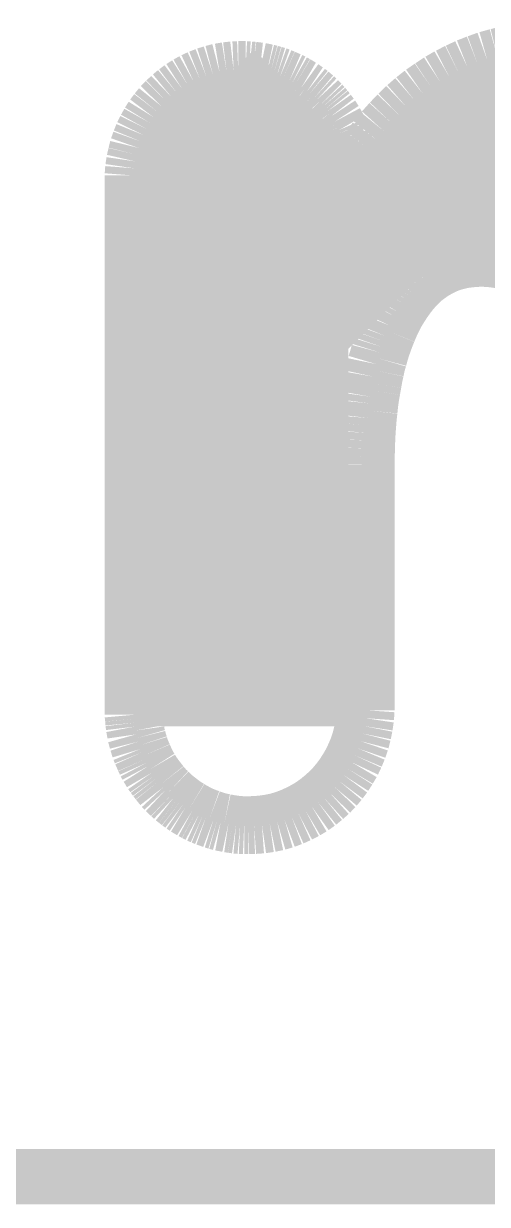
# Model space of a CAD drawing. Extents: x -91 to 88, y -70 to 91.
# Drawn here: x 25.208 to 26.483, y 35.446 to 38.695 of the extents above; entities that cross this region are included whole.
import ezdxf

# ---------------------------------------------------------------- set-up
doc = ezdxf.new("R2010")
doc.units = 0
doc.layers.add('BG_SILKSCREEN_TOP', color=2, linetype='CONTINUOUS')
doc.layers.add('PG_SILKSCREEN_TOP', color=254, linetype='CONTINUOUS')

msp = doc.modelspace()

# ---------------------------------------------------------------- linework, layer by layer
at = {"layer": 'BG_SILKSCREEN_TOP'}
msp.add_lwpolyline([(25.835102, 36.761166, 0.531114, 0.531114, 0), (25.835102, 38.242748, 0.531114, 0.531114, 0), (25.840436, 38.248082, 0.531114, 0.531114, 0), (25.978358, 38.11016, 0.531114, 0.531114, 0), (25.978358, 37.913564, 0.318516, 0.318516, 0), (25.989026, 37.913564, 0.318516, 0.318516, 0), (26.49347, 38.418008, 0.318516, 0.318516, 0), (26.913078, 38.418008, 0.318516, 0.318516, 0), (27.236928, 38.094158, 0.318516, 0.318516, 0), (27.236928, 37.79139, 0.318516, 0.318516, 0), (27.130756, 37.685218, 0.318516, 0.318516, 0), (27.024584, 37.685218, 0.318516, 0.318516, 0), (26.801572, 37.90823, 0.318516, 0.318516, 0), (26.865326, 37.971984, 0.318516, 0.318516, 0), (26.9875, 37.971984, 0.318516, 0.318516, 0), (26.9875, 38.046406, 0.318516, 0.318516, 0), (26.81224, 38.221666, 0.318516, 0.318516, 0), (26.546556, 38.221666, 0.318516, 0.318516, 0), (26.482802, 38.157912, 0.318516, 0.318516, 0), (26.72715, 38.157912, 0.318516, 0.318516, 0), (26.90241, 37.982652, 0.318516, 0.318516, 0)], format="xyseb", dxfattribs=at)
at = {"layer": 'BG_SILKSCREEN_TOP', "const_width": 0.159258}
for points in [[(26.482802, 38.595046), (26.455878, 38.585394)], [(26.510996, 38.60292), (26.482802, 38.595046)], [(26.53919, 38.609778), (26.510996, 38.60292)], [(26.568908, 38.61562), (26.53919, 38.609778)], [(25.72766, 38.556692), (25.709626, 38.55085)], [(25.746456, 38.561518), (25.72766, 38.556692)], [(25.765506, 38.564566), (25.746456, 38.561518)], [(25.785064, 38.566852), (25.765506, 38.564566)], [(25.797764, 38.56736), (25.785064, 38.566852)], [(25.807924, 38.56736), (25.797764, 38.56736)], [(25.818084, 38.56736), (25.807924, 38.56736)], [(25.82799, 38.566852), (25.818084, 38.56736)], [(25.837642, 38.565836), (25.82799, 38.566852)], [(25.847802, 38.564566), (25.837642, 38.565836)], [(25.8572, 38.56355), (25.847802, 38.564566)], [(25.866852, 38.561518), (25.8572, 38.56355)], [(25.876504, 38.559486), (25.866852, 38.561518)], [(25.885394, 38.5572), (25.876504, 38.559486)], [(25.894538, 38.55466), (25.885394, 38.5572)], [(25.903936, 38.551866), (25.894538, 38.55466)], [(26.402792, 38.562534), (26.377646, 38.549834)], [(26.4287, 38.574726), (26.402792, 38.562534)], [(26.455878, 38.585394), (26.4287, 38.574726)], [(25.658826, 38.526974), (25.642824, 38.516814)], [(25.675082, 38.536118), (25.658826, 38.526974)], [(25.6921, 38.543992), (25.675082, 38.536118)], [(25.709626, 38.55085), (25.6921, 38.543992)], [(25.912572, 38.548818), (25.903936, 38.551866)], [(25.921462, 38.545008), (25.912572, 38.548818)], [(25.930098, 38.541198), (25.921462, 38.545008)], [(25.93848, 38.537642), (25.930098, 38.541198)], [(25.947116, 38.533324), (25.93848, 38.537642)], [(25.955498, 38.528498), (25.947116, 38.533324)], [(25.963626, 38.523672), (25.955498, 38.528498)], [(25.9715, 38.5191), (25.963626, 38.523672)], [(26.352754, 38.535356), (26.328878, 38.519608)], [(26.377646, 38.549834), (26.352754, 38.535356)], [(25.613614, 38.493954), (25.600406, 38.481254)], [(25.627838, 38.505638), (25.613614, 38.493954)], [(25.642824, 38.516814), (25.627838, 38.505638)], [(25.978866, 38.513766), (25.9715, 38.5191)], [(25.986994, 38.508432), (25.978866, 38.513766)], [(25.99436, 38.50259), (25.986994, 38.508432)], [(26.001218, 38.496748), (25.99436, 38.50259)], [(26.007568, 38.491414), (26.001218, 38.496748)], [(26.013918, 38.485572), (26.007568, 38.491414)], [(26.305002, 38.503098), (26.282142, 38.485064)], [(26.328878, 38.519608), (26.305002, 38.503098)], [(25.586944, 38.467538), (25.57526, 38.45306)], [(25.600406, 38.481254), (25.586944, 38.467538)], [(26.01976, 38.479222), (26.013918, 38.485572)], [(26.025602, 38.47338), (26.01976, 38.479222)], [(26.031444, 38.46703), (26.025602, 38.47338)], [(26.037286, 38.460172), (26.031444, 38.46703)], [(26.04262, 38.453568), (26.037286, 38.460172)], [(26.260298, 38.466014), (26.238708, 38.445186)], [(26.282142, 38.485064), (26.260298, 38.466014)], [(25.564084, 38.438328), (25.554178, 38.422326)], [(25.57526, 38.45306), (25.564084, 38.438328)], [(26.047446, 38.44671), (26.04262, 38.453568)], [(26.05278, 38.439852), (26.047446, 38.44671)], [(26.057606, 38.432486), (26.05278, 38.439852)], [(26.062432, 38.42512), (26.057606, 38.432486)], [(26.066496, 38.4175), (26.062432, 38.42512)], [(26.238708, 38.445186), (26.21788, 38.423342)], [(25.545034, 38.405816), (25.536652, 38.388798)], [(25.554178, 38.422326), (25.545034, 38.405816)], [(26.070814, 38.409626), (26.066496, 38.4175)], [(26.075132, 38.40226), (26.070814, 38.409626)], [(26.078688, 38.394132), (26.075132, 38.40226)], [(26.08199, 38.38575), (26.078688, 38.394132)], [(26.197306, 38.400482), (26.177494, 38.376098)], [(26.21788, 38.423342), (26.197306, 38.400482)], [(25.52954, 38.371272), (25.52319, 38.353238)], [(25.536652, 38.388798), (25.52954, 38.371272)], [(26.0858, 38.377622), (26.08199, 38.38575)], [(26.088848, 38.36924), (26.0858, 38.377622)], [(26.091642, 38.360858), (26.088848, 38.36924)], [(26.094182, 38.351714), (26.091642, 38.360858)], [(26.177494, 38.376098), (26.158952, 38.350698)], [(25.518618, 38.334696), (25.5143, 38.316154)], [(25.52319, 38.353238), (25.518618, 38.334696)], [(26.096214, 38.343332), (26.094182, 38.351714)], [(26.0985, 38.334188), (26.096214, 38.343332)], [(26.100024, 38.325044), (26.0985, 38.334188)], [(26.158952, 38.350698), (26.14041, 38.324028)], [(25.511506, 38.297104), (25.509982, 38.277292)], [(25.5143, 38.316154), (25.511506, 38.297104)], [(26.101548, 38.316154), (26.100024, 38.325044)], [(26.102056, 38.312852), (26.101548, 38.316154)], [(26.102564, 38.31082), (26.102056, 38.312852)], [(26.102564, 38.309296), (26.102564, 38.31082)], [(26.103326, 38.30701), (26.102564, 38.309296)], [(26.103326, 38.305486), (26.103326, 38.30701)], [(26.103834, 38.303454), (26.103326, 38.305486)], [(26.103834, 38.301676), (26.103834, 38.303454)], [(26.104342, 38.299644), (26.103834, 38.301676)], [(26.104342, 38.29812), (26.104342, 38.299644)], [(26.10485, 38.296596), (26.104342, 38.29812)], [(26.10485, 38.29431), (26.10485, 38.296596)], [(26.122884, 38.296596), (26.108406, 38.27272)], [(26.14041, 38.324028), (26.122884, 38.296596)], [(25.509982, 38.277292), (25.509982, 38.263068)], [(25.509982, 38.263068), (25.509982, 38.251384)], [(26.105358, 38.292786), (26.10485, 38.29431)], [(26.105358, 38.290754), (26.105358, 38.292786)], [(26.105866, 38.288976), (26.105358, 38.290754)], [(26.105866, 38.287452), (26.105866, 38.288976)], [(26.106374, 38.285928), (26.105866, 38.287452)], [(26.106374, 38.283642), (26.106374, 38.285928)], [(26.106882, 38.282118), (26.106374, 38.283642)], [(26.106882, 38.280594), (26.106882, 38.282118)], [(26.10739, 38.27907), (26.106882, 38.280594)], [(26.10739, 38.277292), (26.10739, 38.27907)], [(26.107898, 38.275768), (26.10739, 38.277292)], [(26.107898, 38.274244), (26.107898, 38.275768)], [(26.108406, 38.27272), (26.107898, 38.274244)], [(25.509982, 38.251384), (25.509982, 38.225984)], [(25.509982, 38.225984), (25.509982, 38.188646)], [(25.509982, 38.188646), (25.509982, 38.139878)], [(25.509982, 38.139878), (25.509982, 38.081458)], [(25.509982, 38.081458), (25.509982, 38.014402)], [(26.366724, 38.03142), (26.377138, 38.035738)], [(26.377138, 38.035738), (26.388314, 38.039548)], [(26.388314, 38.039548), (26.399998, 38.042596)], [(26.399998, 38.042596), (26.411174, 38.04539)], [(26.411174, 38.04539), (26.423366, 38.047422)], [(26.423366, 38.047422), (26.435558, 38.048946)], [(26.435558, 38.048946), (26.44775, 38.049962)], [(26.44775, 38.049962), (26.460704, 38.050724)], [(26.460704, 38.050724), (26.473404, 38.050724)], [(26.473404, 38.050724), (26.485596, 38.049962)], [(26.485596, 38.049962), (26.497788, 38.048946)], [(26.497788, 38.048946), (26.509472, 38.047422)], [(26.509472, 38.047422), (26.520648, 38.04539)], [(26.520648, 38.04539), (26.531824, 38.042596)], [(26.531824, 38.042596), (26.543, 38.039548)], [(26.543, 38.039548), (26.552906, 38.035738)], [(26.552906, 38.035738), (26.563574, 38.03142)], [(25.509982, 38.014402), (25.509982, 37.940742)], [(26.316178, 38.001702), (26.32583, 38.00856)], [(26.32583, 38.00856), (26.335228, 38.01491)], [(26.335228, 38.01491), (26.345388, 38.020752)], [(26.345388, 38.020752), (26.356056, 38.026086)], [(26.356056, 38.026086), (26.366724, 38.03142)], [(26.28011, 37.968174), (26.289, 37.977826)], [(26.289, 37.977826), (26.297636, 37.986462)], [(26.297636, 37.986462), (26.306526, 37.994336)], [(26.306526, 37.994336), (26.316178, 38.001702)], [(25.509982, 37.940742), (25.509982, 37.860478)], [(26.248614, 37.926772), (26.256234, 37.937948)], [(26.256234, 37.937948), (26.264108, 37.948616)], [(26.264108, 37.948616), (26.271982, 37.958776)], [(26.271982, 37.958776), (26.28011, 37.968174)], [(26.233882, 37.903404), (26.241248, 37.915088)], [(26.241248, 37.915088), (26.248614, 37.926772)], [(26.214324, 37.864288), (26.220674, 37.877496)], [(26.220674, 37.877496), (26.227024, 37.890704)], [(26.227024, 37.890704), (26.233882, 37.903404)], [(25.509982, 37.860478), (25.509982, 37.77615)], [(26.20264, 37.835586), (26.208482, 37.84981)], [(26.208482, 37.84981), (26.214324, 37.864288)], [(26.191972, 37.805868), (26.197306, 37.821108)], [(26.197306, 37.821108), (26.20264, 37.835586)], [(25.509982, 37.77615), (25.509982, 37.688012)], [(26.182828, 37.774372), (26.187146, 37.790374)], [(26.187146, 37.790374), (26.191972, 37.805868)], [(26.174446, 37.741098), (26.178002, 37.758116)], [(26.178002, 37.758116), (26.182828, 37.774372)], [(26.167588, 37.706046), (26.170636, 37.723572)], [(26.170636, 37.723572), (26.174446, 37.741098)], [(25.509982, 37.688012), (25.509982, 37.597588)], [(26.160984, 37.668708), (26.164286, 37.68725)], [(26.164286, 37.68725), (26.167588, 37.706046)], [(26.156412, 37.630608), (26.158444, 37.650166)], [(26.158444, 37.650166), (26.160984, 37.668708)], [(26.154126, 37.610288), (26.156412, 37.630608)], [(25.509982, 37.597588), (25.509982, 37.50691)], [(26.151078, 37.569394), (26.152602, 37.590222)], [(26.152602, 37.590222), (26.154126, 37.610288)], [(26.1493, 37.526468), (26.150062, 37.548312)], [(26.150062, 37.548312), (26.151078, 37.569394)], [(26.148792, 37.504624), (26.1493, 37.526468)], [(25.509982, 37.50691), (25.509982, 37.415978)], [(26.148284, 37.481764), (26.148792, 37.504624)], [(26.148284, 37.47008), (26.148284, 37.481764)], [(26.148284, 37.46373), (26.148284, 37.47008)], [(26.148284, 37.45103), (26.148284, 37.46373)], [(26.148284, 37.432996), (26.148284, 37.45103)], [(26.148284, 37.410136), (26.148284, 37.432996)], [(25.509982, 37.415978), (25.509982, 37.327332)], [(26.148284, 37.382958), (26.148284, 37.410136)], [(26.148284, 37.352224), (26.148284, 37.382958)], [(25.509982, 37.327332), (25.509982, 37.241226)], [(26.148284, 37.318188), (26.148284, 37.352224)], [(26.148284, 37.28212), (26.148284, 37.318188)], [(26.148284, 37.243512), (26.148284, 37.28212)], [(25.509982, 37.241226), (25.509982, 37.159438)], [(26.148284, 37.203634), (26.148284, 37.243512)], [(26.148284, 37.163248), (26.148284, 37.203634)], [(25.509982, 37.159438), (25.509982, 37.082984)], [(26.148284, 37.122354), (26.148284, 37.163248)], [(26.148284, 37.081968), (26.148284, 37.122354)], [(25.509982, 37.082984), (25.509982, 37.013388)], [(26.148284, 37.04209), (26.148284, 37.081968)], [(26.148284, 37.00399), (26.148284, 37.04209)], [(25.509982, 37.013388), (25.509982, 36.95192)], [(26.148284, 36.967668), (26.148284, 37.00399)], [(26.148284, 36.934394), (26.148284, 36.967668)], [(25.509982, 36.95192), (25.509982, 36.899342)], [(26.148284, 36.903406), (26.148284, 36.934394)], [(25.509982, 36.899342), (25.509982, 36.85794)], [(26.148284, 36.87699), (26.148284, 36.903406)], [(26.148284, 36.854638), (26.148284, 36.87699)], [(25.509982, 36.85794), (25.509982, 36.82746)], [(26.148284, 36.837112), (26.148284, 36.854638)], [(26.148284, 36.82492), (26.148284, 36.837112)], [(25.509982, 36.82746), (25.509982, 36.811204)], [(25.509982, 36.811204), (25.509982, 36.804092)], [(25.509982, 36.804092), (25.509982, 36.79317)], [(26.14676, 36.784026), (26.148284, 36.80587)], [(26.148284, 36.81857), (26.148284, 36.82492)], [(26.148284, 36.80587), (26.148284, 36.81857)], [(25.509982, 36.79317), (25.510998, 36.781994)], [(25.510998, 36.781994), (25.512014, 36.771326)], [(25.512014, 36.771326), (25.513284, 36.760658)], [(26.143458, 36.762182), (26.14676, 36.784026)], [(25.513284, 36.760658), (25.515316, 36.74999)], [(25.515316, 36.74999), (25.51684, 36.739322)], [(25.51684, 36.739322), (25.519634, 36.729416)], [(26.13406, 36.72078), (26.139394, 36.741608)], [(26.139394, 36.741608), (26.143458, 36.762182)], [(25.519634, 36.729416), (25.522174, 36.719256)], [(25.522174, 36.719256), (25.525476, 36.709096)], [(25.525476, 36.709096), (25.528524, 36.698936)], [(26.127202, 36.700714), (26.13406, 36.72078)], [(25.528524, 36.698936), (25.532334, 36.689538)], [(25.532334, 36.689538), (25.536652, 36.679886)], [(25.536652, 36.679886), (25.540716, 36.670488)], [(25.540716, 36.670488), (25.545034, 36.660836)], [(26.110184, 36.66236), (26.119074, 36.68141)], [(26.119074, 36.68141), (26.127202, 36.700714)], [(25.545034, 36.660836), (25.54986, 36.651692)], [(25.54986, 36.651692), (25.555194, 36.64331)], [(25.555194, 36.64331), (25.560528, 36.634166)], [(26.08834, 36.6268), (26.099516, 36.644326)], [(26.099516, 36.644326), (26.110184, 36.66236)], [(25.560528, 36.634166), (25.56637, 36.625784)], [(25.56637, 36.625784), (25.572212, 36.61791)], [(25.572212, 36.61791), (25.578562, 36.609782)], [(25.578562, 36.609782), (25.584912, 36.601908)], [(26.06294, 36.594542), (26.076148, 36.61029)], [(26.076148, 36.61029), (26.08834, 36.6268)], [(25.584912, 36.601908), (25.591262, 36.59378)], [(25.591262, 36.59378), (25.59812, 36.586414)], [(25.59812, 36.586414), (25.605486, 36.579556)], [(25.605486, 36.579556), (25.613106, 36.57219)], [(26.033222, 36.56584), (26.048462, 36.579556)], [(26.048462, 36.579556), (26.06294, 36.594542)], [(25.613106, 36.57219), (25.620472, 36.565332)], [(25.620472, 36.565332), (25.628854, 36.558728)], [(25.628854, 36.558728), (25.636982, 36.552378)], [(25.636982, 36.552378), (25.645364, 36.546028)], [(25.645364, 36.546028), (25.654, 36.540186)], [(25.654, 36.540186), (25.66289, 36.534852)], [(25.982676, 36.53028), (26.000202, 36.540694)], [(26.000202, 36.540694), (26.01722, 36.552886)], [(26.01722, 36.552886), (26.033222, 36.56584)], [(25.66289, 36.534852), (25.671526, 36.529518)], [(25.671526, 36.529518), (25.680924, 36.524438)], [(25.680924, 36.524438), (25.690068, 36.519612)], [(25.690068, 36.519612), (25.69972, 36.515294)], [(25.69972, 36.515294), (25.709118, 36.511484)], [(25.709118, 36.511484), (25.719278, 36.507928)], [(25.719278, 36.507928), (25.729438, 36.504118)], [(25.925272, 36.504626), (25.94483, 36.511992)], [(25.94483, 36.511992), (25.964134, 36.520628)], [(25.964134, 36.520628), (25.982676, 36.53028)], [(25.729438, 36.504118), (25.739344, 36.50107)], [(25.739344, 36.50107), (25.749504, 36.498276)], [(25.749504, 36.498276), (25.760172, 36.496244)], [(25.760172, 36.496244), (25.77084, 36.493958)], [(25.77084, 36.493958), (25.781254, 36.492434)], [(25.781254, 36.492434), (25.791922, 36.49091)], [(25.791922, 36.49091), (25.803098, 36.489894)], [(25.803098, 36.489894), (25.814274, 36.489386)], [(25.814274, 36.489386), (25.82545, 36.489386)], [(25.82545, 36.489386), (25.841452, 36.489894)], [(25.841452, 36.489894), (25.863042, 36.491418)], [(25.863042, 36.491418), (25.884378, 36.494466)], [(25.884378, 36.494466), (25.905206, 36.498784)], [(25.905206, 36.498784), (25.925272, 36.504626)]]:
    msp.add_lwpolyline(points, dxfattribs=at)
at = {"layer": 'PG_SILKSCREEN_TOP', "const_width": 0.1524}
msp.add_lwpolyline([(-3.87731, 35.522154), (47.55261, 35.522154)], dxfattribs=at)

doc.saveas('drawing.dxf')
